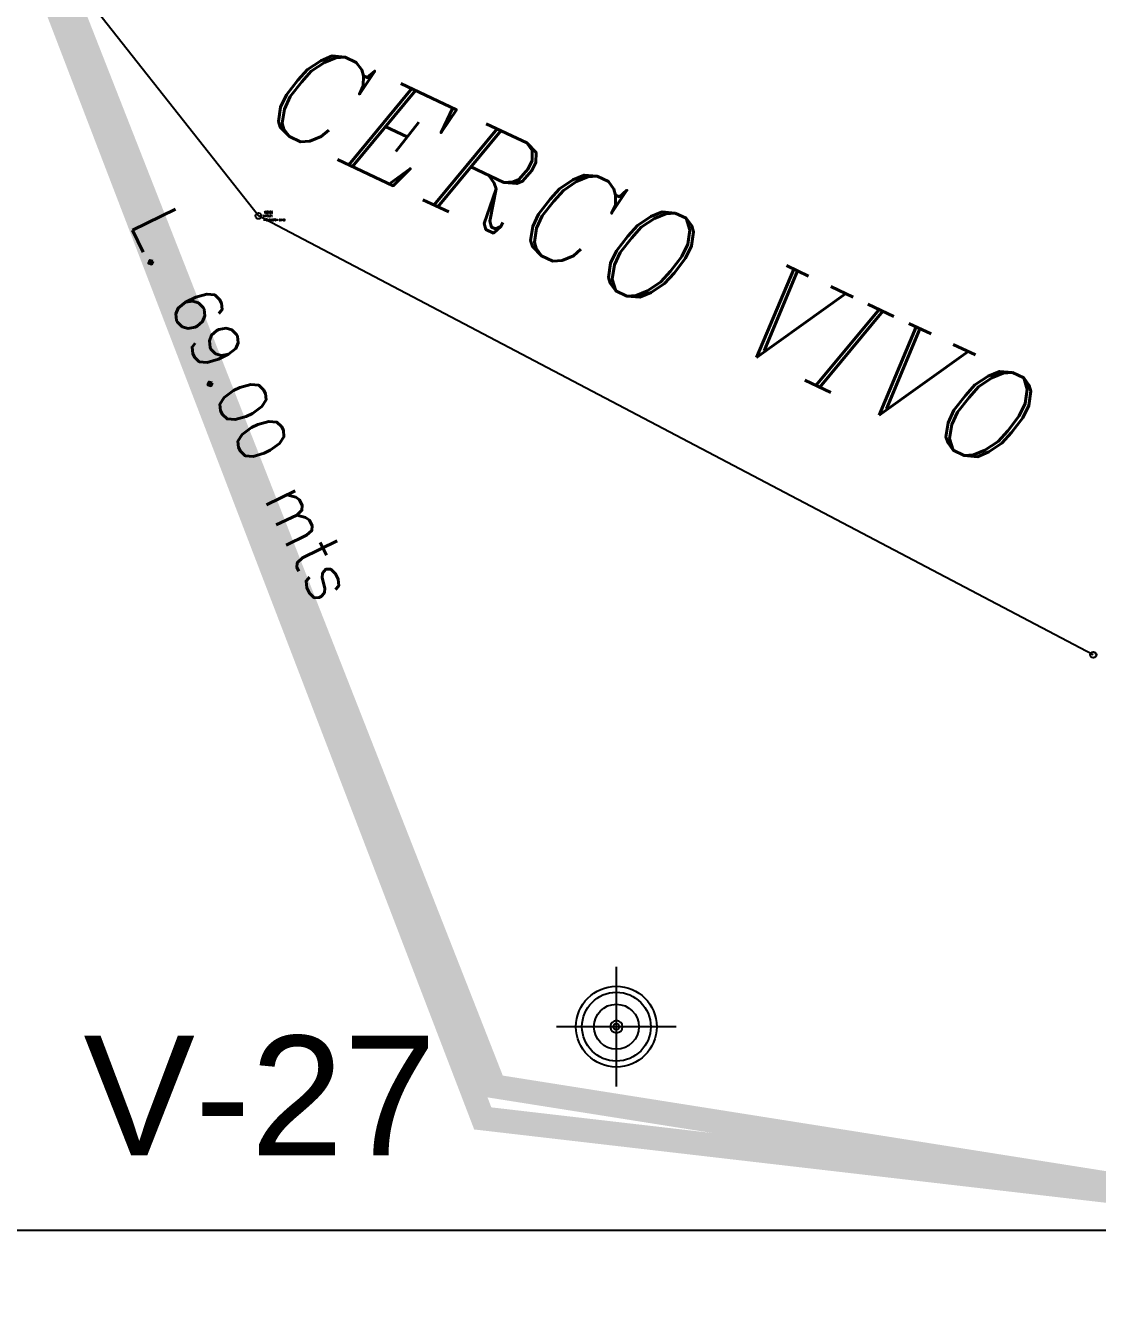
# Model space of a CAD drawing. Header units: metres. Extents: x 1097506 to 1098717, y 876450 to 877447.
# Drawn here: x 1097737.5 to 1097782.3, y 876896.6 to 876950.3 of the extents above; entities that cross this region are included whole.
import ezdxf

# ---------------------------------------------------------------- set-up
doc = ezdxf.new("R2010")
doc.units = ezdxf.units.M
doc.linetypes.add('DASHED2', pattern=[0.375, 0.25, -0.125])
for name, color, linetype in [('area', 6, 'Continuous'), ('Cerco', 3, 'Continuous'), ('COORD_LIN', 8, 'Continuous'), ('DELTA', 2, 'Continuous'), ('Mojon 1', 30, 'Continuous'), ('Puntos', 7, 'Continuous'), ('RECTIFIED_296', 7, 'Continuous'), ('Texto', 7, 'Continuous')]:
    doc.layers.add(name, color=color, linetype=linetype)
doc.styles.add('Italic', font='italic.shx', dxfattribs={"height": 1, "bigfont": '@extfont2.shx'})
doc.styles.get("Standard").update_dxf_attribs({"font": 'simplex.shx', "width": 0.6})
doc.styles.add('TEXTO-S', font='arial.ttf')
doc.linetypes.add('ZIGZAG', pattern='A,0.00254,-5.08,[131,ltypeshp.shx,S=5.08,R=0,X=-5.08,Y=0],-10.16,[131,ltypeshp.shx,S=5.08,R=180,X=5.08,Y=0],-5.08', length=20.32254)

msp = doc.modelspace()

# ---------------------------------------------------------------- linework, layer by layer
at = {"layer": 'area', "color": 3, "linetype": 'DASHED2', "ltscale": 20, "const_width": 1, "elevation": 1569.486, "flags": 128}
msp.add_lwpolyline([(1098078.389, 877256.167), (1098170.441, 877207.768), (1098146.691, 877127.247), (1098134.479, 877064.423), (1098085.622, 877065.031), (1097920.236, 877125.226), (1097903.868, 877107.674), (1097888.325, 877095.088), (1097866.517, 877062.755), (1097845.312, 877004.494), (1097843.637, 876972.539), (1097836.8, 876952.682), (1097812.929, 876897.165), (1097757.071, 876906.012), (1097737.623, 876955.575), (1097729.91, 876971.069), (1097722.995, 876990.336), (1097720.716, 877003.302), (1097718.895, 877027.367), (1097720.823, 877056.049), (1097723.664, 877070.16), (1097726.398, 877081.286), (1097727.981, 877100.559), (1097723.99, 877136.607), (1097720.673, 877155.075), (1097745.001, 877199.948), (1097756.144, 877206.643), (1097781.008, 877214.245), (1097805.628, 877218.586), (1097913.29, 877249.457), (1097976.205, 877280.143), (1098031.743, 877218.462), (1098078.389, 877256.167)], close=True, dxfattribs=at)
at = {"layer": 'Cerco', "linetype": 'ZIGZAG', "ltscale": 0.25, "elevation": 1460.328}
msp.add_lwpolyline([(1097782.11, 876924.043), (1097747.221, 876942.39), (1097738.171, 876953.862)], dxfattribs=at)
at = {"layer": 'COORD_LIN'}
msp.add_line((1097624.476, 876900), (1098201.969, 876900), dxfattribs=at)
at = {"layer": 'Mojon 1', "elevation": 2937.849, "flags": 128}
for points in [[(1097762.181, 876906.004), (1097762.181, 876911.004)], [(1097764.681, 876908.504), (1097759.681, 876908.504)]]:
    msp.add_lwpolyline(points, dxfattribs=at)
at = {"layer": 'Mojon 1'}
for radius in [1.689, 1.439, 0.94, 0.13]:
    msp.add_circle((1097762.181, 876908.504, 2937.849), radius, dxfattribs=at)
for start, end in [(90, 270), (270, 90)]:
    msp.add_arc((1097762.181, 876908.504, 2937.849), 0.255, start, end, dxfattribs=at)
at = {"layer": 'Puntos'}
for centre in [(1097747.221, 876942.39, 1479.011), (1097782.11, 876924.043, 1460.328), (1097782.121, 876924.045, 1458.333)]:
    msp.add_circle(centre, 0.125, dxfattribs=at)
at = {"layer": 'RECTIFIED_296', "color": 6, "const_width": 1}
msp.add_lwpolyline([(1097810.251, 876898.446), (1097756.595, 876904.671), (1097720.542, 876998.663), (1097718.06, 877061.408), (1097729.748, 877081.876), (1097734.851, 877103.728), (1097720.727, 877154.648), (1097745.636, 877200.71), (1097774.31, 877210.464), (1097919.289, 877249.488)], dxfattribs=at)

# ---------------------------------------------------------------- texts
at = {"layer": 'DELTA', "color": 7, "linetype": 'ByBlock', "true_color": 0xf0f0f0, "insert": (1097739.904, 876908.125, 2937.849), "char_height": 5, "attachment_point": 1, "style": 'TEXTO-S'}
msp.add_mtext('V-27', dxfattribs=at)
at = {"layer": 'Puntos', "char_height": 0.1}
for s, insert, attachment_point in [('1479.01', (1097747.596, 876942.39, 1479.011), 5), ('100006', (1097747.437, 876942.49, 1479.011), 7), ('interseccion cerco', (1097747.437, 876942.29, 1479.011), 1)]:
    msp.add_mtext(s, dxfattribs=dict(at, insert=insert, attachment_point=attachment_point))
at = {"layer": 'Texto', "color": 7, "true_color": 0xf0f0f0, "style": 'Italic'}
msp.add_text('CERCO VIVO', height=4, rotation=334.7107, dxfattribs=at).set_placement((1097747.274, 876946.289, 2937.849))
at = {"layer": 'Texto', "color": 7, "true_color": 0xf0f0f0}
msp.add_text('L. 69.00 mts', height=2, rotation=295.979, dxfattribs=at).set_placement((1097741.805, 876942.109, 1421.201))

doc.saveas('drawing.dxf')
